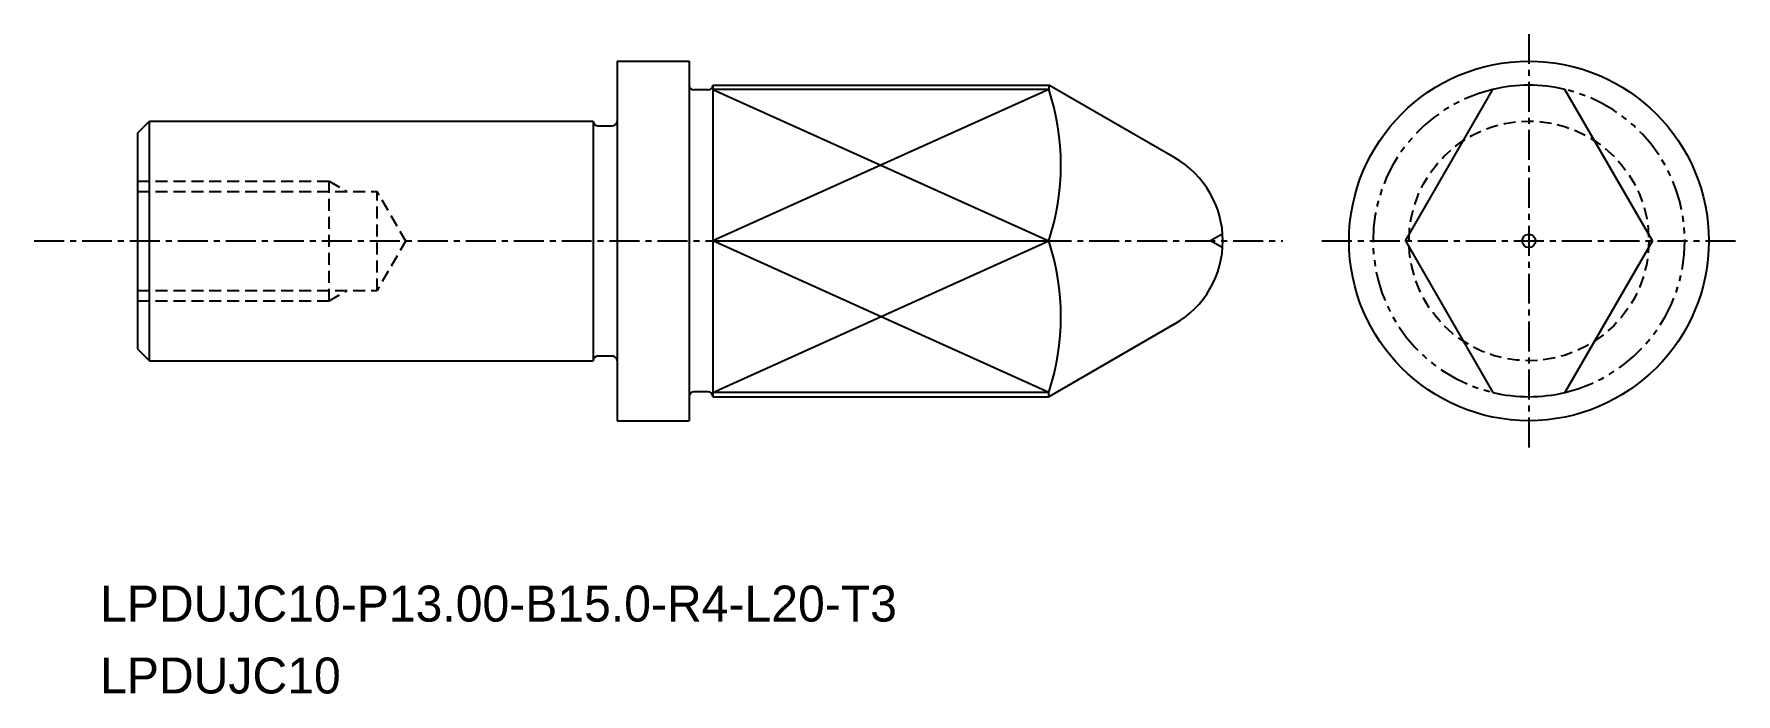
# Model space of a CAD drawing. Extents: x -1580.9 to -1509.9, y -747.6 to -720.1.
import ezdxf

# ---------------------------------------------------------------- set-up
doc = ezdxf.new("R2010")
doc.units = 0
for name, pattern in [('CENTER', [2, 1.25, -0.25, 0.25, -0.25]), ('DASHED', [0.75, 0.5, -0.25]), ('PHANTOM', [2.5, 1.25, -0.25, 0.25, -0.25, 0.25, -0.25])]:
    doc.linetypes.add(name, pattern=pattern)
doc.layers.get('0').update_dxf_attribs({"linetype": 'CONTINUOUS'})
doc.layers.add('CENTER', color=1, linetype='CENTER')

msp = doc.modelspace()

# ---------------------------------------------------------------- linework, layer by layer
at = {"color": 7, "linetype": 'CONTINUOUS'}
for p, q in [((-1556.597, -721.198), (-1553.597, -721.198)), ((-1556.597, -721.198), (-1556.597, -736.198)), ((-1552.597, -722.198), (-1552.597, -735.198)), ((-1552.597, -722.198), (-1538.597, -722.198)), ((-1523.729, -728.698), (-1520.078, -722.373)), ((-1513.426, -728.698), (-1517.078, -722.373)), ((-1552.797, -722.398), (-1553.397, -722.398)), ((-1576.597, -724.198), (-1576.097, -723.698)), ((-1576.097, -733.698), (-1576.097, -723.698)), ((-1576.097, -723.698), (-1557.597, -723.698)), ((-1557.597, -723.698), (-1557.597, -733.698)), ((-1576.597, -724.198), (-1576.597, -733.198)), ((-1557.397, -723.898), (-1556.797, -723.898)), ((-1552.597, -728.698), (-1538.597, -728.698)), ((-1523.729, -728.698), (-1520.078, -735.022)), ((-1513.426, -728.698), (-1517.078, -735.022)), ((-1576.597, -733.198), (-1576.097, -733.698)), ((-1576.097, -733.698), (-1557.597, -733.698)), ((-1557.397, -733.498), (-1556.797, -733.498)), ((-1552.797, -734.998), (-1553.397, -734.998)), ((-1552.597, -735.198), (-1538.597, -735.198)), ((-1556.597, -736.198), (-1553.597, -736.198))]:
    msp.add_line(p, q, dxfattribs=at)
at = {"linetype": 'CONTINUOUS'}
for p, q in [((-1553.597, -721.198), (-1553.597, -736.198)), ((-1538.597, -722.373), (-1552.597, -722.373)), ((-1533.339, -725.233), (-1538.597, -722.198)), ((-1538.597, -722.198), (-1538.597, -722.373)), ((-1533.339, -732.162), (-1538.597, -735.198)), ((-1538.597, -735.022), (-1552.597, -735.022)), ((-1538.597, -735.198), (-1538.597, -735.022))]:
    msp.add_line(p, q, dxfattribs=at)
at = {"color": 3, "linetype": 'CONTINUOUS'}
for p, q in [((-1538.597, -722.373), (-1552.597, -728.698)), ((-1552.597, -722.373), (-1538.597, -728.698)), ((-1552.597, -735.022), (-1538.597, -728.698)), ((-1538.597, -735.022), (-1552.597, -728.698))]:
    msp.add_line(p, q, dxfattribs=at)
at = {"color": 3, "linetype": 'DASHED'}
for p, q in [((-1576.597, -726.198), (-1568.597, -726.198)), ((-1576.597, -726.631), (-1566.597, -726.631)), ((-1568.597, -726.198), (-1567.848, -726.631)), ((-1568.597, -731.198), (-1568.597, -726.198)), ((-1565.385, -728.731), (-1566.597, -726.631)), ((-1566.597, -730.765), (-1566.597, -726.631)), ((-1565.385, -728.665), (-1566.597, -730.765)), ((-1576.597, -730.765), (-1566.597, -730.765)), ((-1568.597, -731.198), (-1567.848, -730.765)), ((-1576.597, -731.198), (-1568.597, -731.198))]:
    msp.add_line(p, q, dxfattribs=at)
at = {"color": 3}
for p in [(-1531.372, -728.421), (-1531.372, -728.974)]:
    msp.add_line(p, (-1531.86, -728.698), dxfattribs=at)
at = {"linetype": 'CONTINUOUS'}
msp.add_circle((-1518.578, -728.698), 7.5, dxfattribs=at)
at = {"color": 3, "linetype": 'DASHED'}
msp.add_circle((-1518.578, -728.698), 5, dxfattribs=at)
msp.add_circle((-1518.578, -728.698), 0.276)
at = {"color": 7, "linetype": 'CONTINUOUS'}
for centre, start, end in [((-1553.397, -722.198), 180, 270), ((-1552.797, -722.198), 270, 0), ((-1557.397, -723.698), 180, 270), ((-1556.797, -723.698), 270, 0), ((-1557.397, -733.698), 90, 180), ((-1556.797, -733.698), 0, 90), ((-1553.397, -735.198), 90, 180), ((-1552.797, -735.198), 0, 90)]:
    msp.add_arc(centre, 0.2, start, end, dxfattribs=at)
at = {"linetype": 'CONTINUOUS'}
for centre, radius, start, end in [((-1548.173, -725.535), 10.084, 341.72386, 18.27614), ((-1535.339, -728.698), 4, 300, 60), ((-1548.173, -731.86), 10.084, 341.72383, 18.27611)]:
    msp.add_arc(centre, radius, start, end, dxfattribs=at)
at = {"color": 3, "linetype": 'PHANTOM'}
for start, end in [(103.34236, 256.65764), (283.34236, 76.65764)]:
    msp.add_arc((-1518.578, -728.698), 6.5, start, end, dxfattribs=at)
for start, end in [(76.65764, 103.34236), (256.65764, 283.34236)]:
    msp.add_arc((-1518.578, -728.698), 6.5, start, end)
at = {"color": 7, "linetype": 'CONTINUOUS'}
msp.add_point((-1576.597, -728.698), dxfattribs=at)
at = {"layer": 'CENTER', "color": 1, "linetype": 'CENTER'}
for p, q in [((-1518.578, -720.065), (-1518.578, -737.33)), ((-1580.906, -728.698), (-1528.844, -728.698)), ((-1527.21, -728.698), (-1509.945, -728.698))]:
    msp.add_line(p, q, dxfattribs=at)

# ---------------------------------------------------------------- texts
for s, p in [('LPDUJC10-P13.00-B15.0-R4-L20-T3', (-1578.152, -744.58)), ('LPDUJC10', (-1578.152, -747.58))]:
    msp.add_text(s, height=1.5).set_placement(p)

doc.saveas('drawing.dxf')
